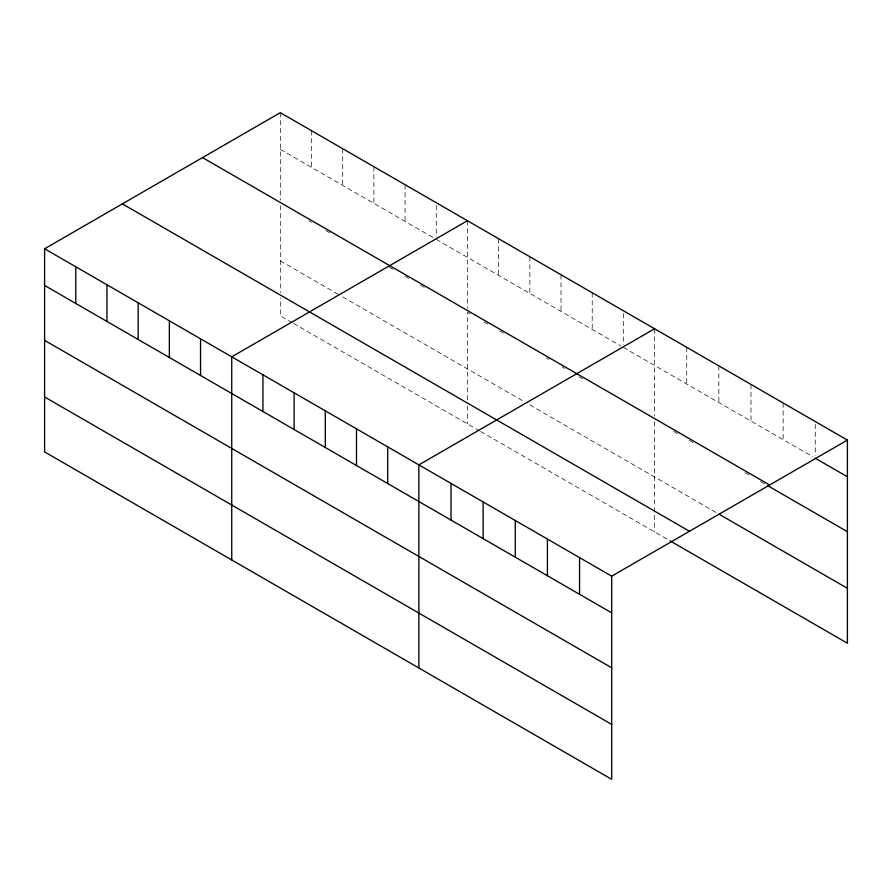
<?xml version="1.0" encoding="UTF-8"?>
<svg xmlns="http://www.w3.org/2000/svg" width="892" height="892" viewBox="0 0 892 892"><rect width="100%" height="100%" fill="white"/><g stroke="black" fill="none" stroke-linecap="round" stroke-linejoin="round"><path stroke-width="0.67" stroke-dasharray="4.46 3.34" d="M280.311 149.354L433.869 238.008M436.266 239.39L620.999 346.051M623.397 347.434L812.88 456.838M309.1 220.915L311.509 222.298M325.903 230.604L329.494 232.689M389.481 267.31L393.082 269.395M405.079 276.319L408.67 278.393M420.667 285.317L424.269 287.402M469.85 313.716L467.453 312.334L467.453 400.519M484.245 322.034L487.846 324.108M499.843 331.032L503.445 333.106M546.629 358.049L549.026 359.431M562.216 367.047L564.625 368.429M579.019 376.747L582.61 378.821M673.638 431.371L678.399 434.114M689.103 440.302L693.864 443.056M745.043 472.604L749.804 475.347M760.519 481.535L765.28 484.278M280.311 260.888L340.298 295.52M342.695 296.902L523.838 401.478M529.837 404.946L716.477 512.71M292.308 322.748L280.311 315.824L280.311 297.973M293.513 323.439L479.45 430.791M480.654 431.483L668.877 540.151M815.266 424.257L815.266 455.489M783.131 402.983L783.131 439.656M750.997 384.43L750.997 421.102M718.863 365.876L718.863 402.548M686.728 347.322L686.728 383.995M654.594 328.769L654.594 416.252M654.594 421.726L654.594 531.911M623.397 313.482L623.397 344.725M592.21 292.754L592.21 329.427M561.023 274.747L561.023 311.42M529.837 256.74L529.837 293.412M498.639 238.733L498.639 275.405M467.453 220.725L467.453 308.208M467.453 406.016L467.453 423.867M436.266 205.439L436.266 236.681M405.079 184.711L405.079 221.383M373.882 166.704L373.882 203.376M342.695 148.696L342.695 185.369M311.509 130.689L311.509 167.361M280.311 112.682L280.311 200.165M280.311 205.639L280.311 292.476"/><path stroke-width="1.34" d="M44.6 248.779L611.689 576.176L611.689 779.318L44.6 451.91L44.6 248.779L280.311 112.682L847.4 440.09L847.4 643.221L670.059 540.842M467.453 220.725L231.742 356.822L231.742 559.953M654.594 328.769L418.872 464.866L418.872 667.996M611.689 576.176L847.4 440.09M815.266 458.209L847.4 476.763M202.529 157.594L769.618 485.003M767.655 485.649L847.4 531.688M718.863 514.082L847.4 588.296M122.382 203.867L689.471 531.264M44.6 285.451L611.689 612.849M44.6 340.376L611.689 667.785M44.6 396.973L611.689 724.382M579.555 557.623L579.555 594.295M547.42 539.069L547.42 575.741M515.275 520.515L515.275 557.188M483.141 501.973L483.141 538.634M451.006 483.419L451.006 520.081M387.685 446.859L387.685 483.52M356.499 428.851L356.499 465.512M325.312 410.844L325.312 447.505M294.115 392.837L294.115 429.498M262.928 374.83L262.928 411.491M200.544 338.815L200.544 375.476M169.357 320.808L169.357 357.469M138.171 302.801L138.171 339.462M106.984 284.793L106.984 321.454M75.787 266.786L75.787 303.458"/></g></svg>
